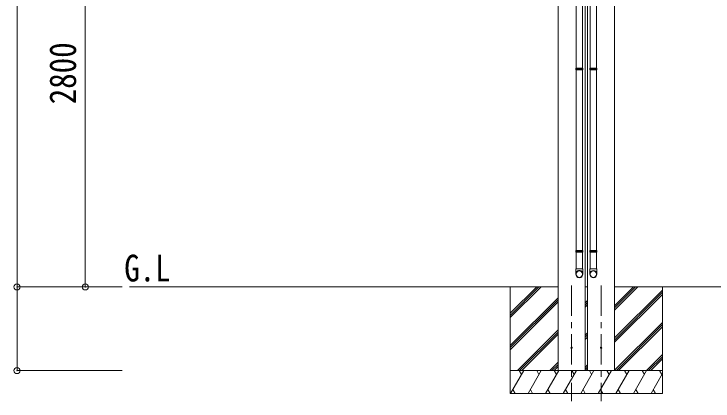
# Model space of a CAD drawing. Units: millimetres at full size, sheet at 1:40. Extents: x -11243 to 11243, y -7760 to 7760.
# Drawn here: x -8409 to -3813, y -5110 to -2566 of the extents above; entities that cross this region are included whole.
import ezdxf
from ezdxf.enums import TextEntityAlignment as Align

# ---------------------------------------------------------------- set-up
doc = ezdxf.new("R2010")
doc.units = ezdxf.units.MM
doc.header["$LTSCALE"] = 40
doc.header["$PDMODE"] = 32
doc.header["$PDSIZE"] = 40
doc.linetypes.add('CHAIN1', pattern=[8, 5, -1, 1, -1])
for name, color, linetype, lineweight in [('0-0_0', 7, 'Continuous', 9), ('0-1_本体', 5, 'CHAIN1', 9), ('0-3_ELV2', 4, 'Continuous', 9), ('0-6_OTH_LINE', 6, 'Continuous', 9), ('0-9_OUTLINE', 7, 'Continuous', 9)]:
    doc.layers.add(name, color=color, linetype=linetype, lineweight=lineweight)
doc.layers.add('0-7_SHAPE', color=7, linetype='Continuous')
doc.styles.add('ＭＳ ゴシック', font='')
doc.styles.get('ＭＳ ゴシック').set_extended_font_data('MS Gothic')

msp = doc.modelspace()

# ---------------------------------------------------------------- linework, layer by layer
at = {"layer": '0-0_0'}
for p, q in [((-4831.45, -4359.71), (-7648.9, -4359.71)), ((-5145.45, -4533.42), (-4971.73, -4359.71)), ((-5145.45, -4547.56), (-4957.59, -4359.71)), ((-5145.45, -4561.7), (-4943.45, -4359.71)), ((-4653.45, -4359.71), (-4637.45, -4359.71)), ((-4459.45, -4359.71), (-1641.99, -4359.71)), ((-4459.45, -4483.52), (-4335.49, -4359.71)), ((-4459.45, -4497.66), (-4321.34, -4359.71)), ((-4459.45, -4511.81), (-4307.18, -4359.71)), ((-4145.45, -4359.71), (-4145.45, -5059.71)), ((-4459.45, -4695.45), (-4145.45, -4381.45)), ((-4459.45, -4709.59), (-4145.45, -4395.59)), ((-4459.45, -4723.74), (-4145.45, -4409.74)), ((-5145.45, -4744.8), (-4831.45, -4430.81)), ((-5145.45, -4758.94), (-4831.45, -4444.95)), ((-4653.45, -4464.94), (-4637.45, -4448.94)), ((-5145.45, -4773.09), (-4831.45, -4459.09)), ((-4653.45, -4479.08), (-4637.45, -4463.08)), ((-4653.45, -4493.22), (-4637.45, -4477.22)), ((-4459.45, -4907.21), (-4145.45, -4593.21)), ((-4447.8, -4909.71), (-4145.45, -4607.35)), ((-4433.66, -4909.71), (-4145.45, -4621.5)), ((-5098.22, -4909.71), (-4831.45, -4642.94)), ((-5084.08, -4909.71), (-4831.45, -4657.08)), ((-5069.94, -4909.71), (-4831.45, -4671.22)), ((-4653.45, -4677.07), (-4637.45, -4661.07)), ((-4653.45, -4691.21), (-4637.45, -4675.21)), ((-4653.45, -4705.35), (-4637.45, -4689.35)), ((-4250.19, -4909.71), (-4145.45, -4804.97)), ((-4236.04, -4909.71), (-4145.45, -4819.11)), ((-4886.09, -4909.71), (-4831.45, -4855.07)), ((-4871.95, -4909.71), (-4831.45, -4869.21)), ((-4221.9, -4909.71), (-4145.45, -4833.25)), ((-4145.45, -4909.71), (-5145.45, -4909.71)), ((-5144.06, -5059.71), (-5057.46, -4909.71)), ((-5072.46, -4935.69), (-5087.46, -4909.71)), ((-5028.59, -5059.71), (-4941.99, -4909.71)), ((-4956.99, -4935.69), (-4971.99, -4909.71)), ((-4913.12, -5059.71), (-4826.52, -4909.71)), ((-4857.8, -4909.71), (-4831.45, -4883.35)), ((-4841.52, -4935.69), (-4856.52, -4909.71)), ((-4797.65, -5059.71), (-4711.05, -4909.71)), ((-4726.05, -4935.69), (-4741.05, -4909.71)), ((-4682.18, -5059.71), (-4595.58, -4909.71)), ((-4653.45, -4889.2), (-4637.45, -4873.2)), ((-4653.45, -4903.34), (-4637.45, -4887.34)), ((-4645.67, -4909.71), (-4637.45, -4901.49)), ((-4610.58, -4935.69), (-4625.58, -4909.71)), ((-4566.71, -5059.71), (-4480.11, -4909.71)), ((-4495.11, -4935.69), (-4510.11, -4909.71)), ((-4451.24, -5059.71), (-4364.64, -4909.71)), ((-4379.64, -4935.69), (-4394.64, -4909.71)), ((-4335.77, -5059.71), (-4249.17, -4909.71)), ((-4264.17, -4935.69), (-4279.17, -4909.71)), ((-4148.7, -4935.69), (-4163.7, -4909.71)), ((-4220.3, -5059.71), (-4145.45, -4930.06)), ((-5129.06, -5033.73), (-5114.06, -5059.71)), ((-5013.59, -5033.73), (-4998.59, -5059.71)), ((-4898.12, -5033.73), (-4883.12, -5059.71)), ((-4782.65, -5033.73), (-4767.65, -5059.71)), ((-4667.18, -5033.73), (-4652.18, -5059.71)), ((-4551.71, -5033.73), (-4536.71, -5059.71)), ((-4436.24, -5033.73), (-4421.24, -5059.71)), ((-4320.77, -5033.73), (-4305.77, -5059.71)), ((-4205.3, -5033.73), (-4190.3, -5059.71))]:
    msp.add_line(p, q, dxfattribs=at)
msp.add_lwpolyline([(-5145.45, -4359.71), (-5145.45, -5059.71), (-4145.45, -5059.71)], dxfattribs=at)
at = {"layer": '0-1_本体'}
for p, q in [((-4742.45, -4350.72), (-4742.45, -5109.93)), ((-4548.45, -4350.72), (-4548.45, -5109.93))]:
    msp.add_line(p, q, dxfattribs=at)
at = {"layer": '0-3_ELV2'}
for p, q in [((-4831.45, -4909.71), (-4831.45, -1430.71)), ((-4653.45, -4909.71), (-4653.45, -1451.37)), ((-4637.45, -4909.71), (-4637.45, -1451.37)), ((-4459.45, -4909.71), (-4459.45, -1430.71))]:
    msp.add_line(p, q, dxfattribs=at)
for centre in [(-4742.45, -4759.71), (-4548.45, -4759.71)]:
    msp.add_circle(centre, 4.5, dxfattribs=at)
at = {"layer": '0-6_OTH_LINE'}
for p, q in [((-8389.29, -4359.71), (-8389.29, -1441.51)), ((-7940.29, -4359.71), (-7940.29, -1559.71)), ((-8389.29, -4359.71), (-7698.9, -4359.71)), ((-8389.29, -4909.71), (-8389.29, -4359.71)), ((-7940.29, -4359.71), (-7698.9, -4359.71)), ((-8389.29, -4909.71), (-7698.9, -4909.71))]:
    msp.add_line(p, q, dxfattribs=at)
for p in [(-8389.29, -4359.71), (-7940.29, -4359.71), (-8389.29, -4909.71)]:
    msp.add_point(p, dxfattribs=at)
at = {"layer": '0-9_OUTLINE'}
for p, q in [((-4712.6, -1735.78), (-4712.6, -2921.96)), ((-4670.6, -1735.78), (-4670.6, -2921.96)), ((-4620.29, -1735.78), (-4620.29, -2921.96)), ((-4578.29, -1735.78), (-4578.29, -2921.96)), ((-4714.6, -2923.96), (-4713.6, -2921.96)), ((-4714.6, -2923.96), (-4668.6, -2923.96)), ((-4714.6, -2923.96), (-4714.6, -2931.96)), ((-4714.6, -2931.96), (-4668.6, -2931.96)), ((-4714.6, -2931.96), (-4713.6, -2933.96)), ((-4713.6, -2921.96), (-4669.6, -2921.96)), ((-4713.6, -2933.96), (-4669.6, -2933.96)), ((-4712.6, -2933.96), (-4712.6, -4120.15)), ((-4670.6, -2933.96), (-4670.6, -4120.15)), ((-4668.6, -2923.96), (-4669.6, -2921.96)), ((-4622.29, -2923.96), (-4621.29, -2921.96)), ((-4576.29, -2923.96), (-4622.29, -2923.96)), ((-4576.29, -2931.96), (-4622.29, -2931.96)), ((-4577.29, -2921.96), (-4621.29, -2921.96)), ((-4577.29, -2933.96), (-4621.29, -2933.96)), ((-4620.29, -2933.96), (-4620.29, -4120.15)), ((-4578.29, -2933.96), (-4578.29, -4120.15)), ((-4576.29, -2923.96), (-4577.29, -2921.96)), ((-4576.29, -2931.96), (-4577.29, -2933.96)), ((-4576.29, -2923.96), (-4576.29, -2931.96)), ((-4714.6, -4122.15), (-4713.6, -4120.15)), ((-4714.6, -4122.15), (-4668.6, -4122.15)), ((-4714.6, -4122.15), (-4714.6, -4130.15)), ((-4714.6, -4130.15), (-4668.6, -4130.15)), ((-4714.6, -4130.15), (-4713.6, -4132.15)), ((-4713.6, -4120.15), (-4669.6, -4120.15)), ((-4713.6, -4132.15), (-4669.6, -4132.15)), ((-4712.6, -4132.15), (-4712.6, -4242.15)), ((-4670.6, -4132.15), (-4670.6, -4242.15)), ((-4668.6, -4122.15), (-4669.6, -4120.15)), ((-4622.29, -4122.15), (-4621.29, -4120.15)), ((-4576.29, -4122.15), (-4622.29, -4122.15)), ((-4576.29, -4130.15), (-4622.29, -4130.15)), ((-4577.29, -4120.15), (-4621.29, -4120.15)), ((-4577.29, -4132.15), (-4621.29, -4132.15)), ((-4620.29, -4132.15), (-4620.29, -4242.15)), ((-4578.29, -4132.15), (-4578.29, -4242.15)), ((-4576.29, -4122.15), (-4577.29, -4120.15)), ((-4576.29, -4130.15), (-4577.29, -4132.15)), ((-4576.29, -4122.15), (-4576.29, -4130.15)), ((-4714.6, -4276.29), (-4714.6, -4242.15)), ((-4714.6, -4242.15), (-4668.6, -4242.15)), ((-4668.6, -4276.29), (-4668.6, -4242.15)), ((-4622.29, -4276.29), (-4622.29, -4242.15)), ((-4576.29, -4242.15), (-4622.29, -4242.15)), ((-4576.29, -4276.29), (-4576.29, -4242.15))]:
    msp.add_line(p, q, dxfattribs=at)
for points in [[(-4668.6, -2923.96), (-4668.6, -2931.96), (-4669.6, -2933.96)], [(-4622.29, -2923.96), (-4622.29, -2931.96), (-4621.29, -2933.96)], [(-4668.6, -4122.15), (-4668.6, -4130.15), (-4669.6, -4132.15)], [(-4622.29, -4122.15), (-4622.29, -4130.15), (-4621.29, -4132.15)]]:
    msp.add_lwpolyline(points, dxfattribs=at)
for centre, major_axis, ratio, start_param, end_param in [((-4691.6, -4274.55), (23, 0), 0.996195, 6.2831853, 9.424778), ((-4691.6, -4276.29), (23, 0), 0.996195, 6.2831853, 9.424778), ((-4599.29, -4274.55), (-23, 0), 0.996195, 3.1415927, 6.2831853), ((-4599.29, -4276.29), (-23, 0), 0.996195, 3.1415927, 6.2831853), ((-4691.6, -4276.29), (0, -23.43), 0.981806, 4.712389, 7.8539816), ((-4599.29, -4276.29), (0, -23.43), 0.981806, 4.712389, 7.8539816)]:
    msp.add_ellipse(centre, major_axis=major_axis, ratio=ratio, start_param=start_param, end_param=end_param, dxfattribs=at)
for centre, major_axis in [((-4691.6, -4276.29), (-21, 0)), ((-4599.29, -4276.29), (21, 0))]:
    msp.add_ellipse(centre, major_axis=major_axis, ratio=0.996195, dxfattribs=at)

# ---------------------------------------------------------------- texts
at = {"layer": '0-6_OTH_LINE', "color": 7, "style": 'ＭＳ ゴシック', "width": 0.85}
msp.add_text('2800', height=176, rotation=90, dxfattribs=at).set_placement((-7948.29, -3159.71), align=Align.BOTTOM_LEFT)
at = {"layer": '0-7_SHAPE', "style": 'ＭＳ ゴシック', "width": 0.85}
msp.add_text('G.L', height=176, dxfattribs=at).set_placement((-7684.44, -4376.91), align=Align.BOTTOM_LEFT)

doc.saveas('drawing.dxf')
